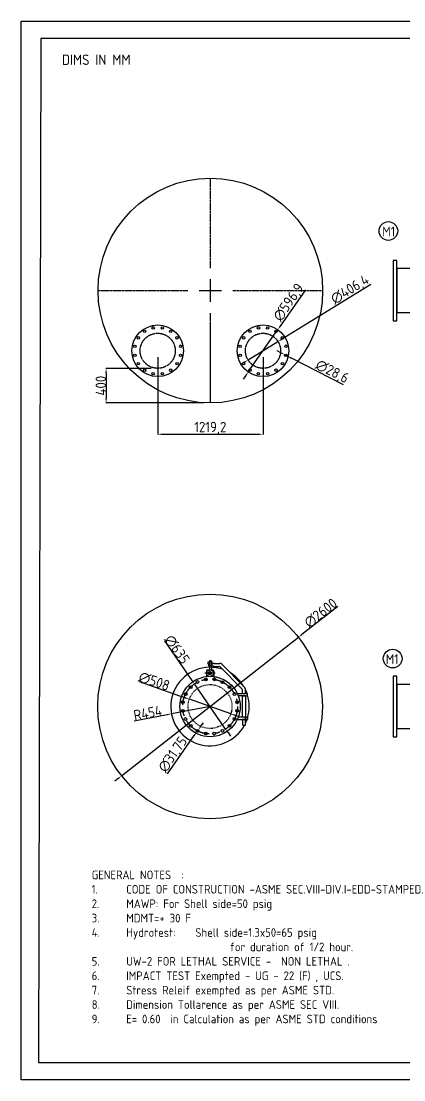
# Model space of a CAD drawing. Header units: inches. Extents: x 46059 to 66274, y -33 to 12215.
# Drawn here: x 46059 to 50489, y -33 to 12215 of the extents above; entities that cross this region are included whole.
import ezdxf

# ---------------------------------------------------------------- set-up
doc = ezdxf.new("R2010")
doc.units = ezdxf.units.IN
doc.header["$LTSCALE"] = 40
doc.header["$MEASUREMENT"] = 0
for name, pattern in [('ACAD_ISO02W100', [15, 12, -3]), ('ACAD_ISO03W100', [30, 12, -18]), ('CENTER', [50.8, 31.75, -6.35, 6.35, -6.35]), ('CENTER2', [1.125, 0.75, -0.125, 0.125, -0.125])]:
    doc.linetypes.add(name, pattern=pattern)
doc.layers.add('fitting', color=7, linetype='CENTER2')
doc.styles.get("Standard").update_dxf_attribs({"font": 'isocp.shx', "height": 120, "bigfont": '@extfont2.shx'})
doc.dimstyles.new('ISO-25', dxfattribs={"dimtxt": 120, "dimasz": 50, "dimexe": 1.25, "dimexo": 75, "dimtad": 1, "dimtxsty": 'Standard', "dimcen": 0, "dimclrd": 1, "dimclre": 1, "dimclrt": 1, "dimazin": 0, "dimtfac": 1, "dimtmove": 0, "dimatfit": 3, "dimfxl": 1, "dimtfillclr": 1, "dimarcsym": 0})

# ---------------------------------------------------------------- blocks, each defined once
blk = doc.blocks.new('*U31')
at = {"color": 0, "linetype": 'CENTER2', "transparency": 16777216}
for p, q in [((0, 260), (0, 1300.12)), ((-1300.12, 0), (-260, 0)), ((260, 0), (1300.12, 0)), ((0, -1300.12), (0, -260))]:
    blk.add_line(p, q, dxfattribs=at)
at = {"color": 0, "linetype": 'Continuous', "transparency": 16777216}
for p, q in [((0, -130), (0, 130)), ((-130, 0), (130, 0))]:
    blk.add_line(p, q, dxfattribs=at)
blk = doc.blocks.new('*D68')
at = {"color": 1, "lineweight": -2, "transparency": 16777216}
for p, q in [((47640, 8327), (47640, 7435)), ((48859, 8327), (48859, 7435)), ((47690, 7436), (48809, 7436))]:
    blk.add_line(p, q, dxfattribs=at)
at = {"color": 1, "transparency": 16777216}
for points in [[(47690, 7444), (47690, 7428), (47640, 7436)], [(48809, 7444), (48809, 7428), (48859, 7436)]]:
    blk.add_solid(points, dxfattribs=at)
at = {"layer": 'Defpoints', "color": 0, "transparency": 16777216}
for p in [(47640, 8402), (48859, 8402), (48859, 7436)]:
    blk.add_point(p, dxfattribs=at)
at = {"color": 1, "transparency": 16777216, "insert": (48249, 7506), "char_height": 120, "attachment_point": 5}
blk.add_mtext('1219,2', dxfattribs=at)
blk = doc.blocks.new('*D69')
at = {"color": 1, "lineweight": -2, "transparency": 16777216}
for p, q in [((50108, 9169), (49074, 8534)), ((48686, 8295), (49032, 8508)), ((48643, 8269), (48600, 8243))]:
    blk.add_line(p, q, dxfattribs=at)
at = {"color": 1, "transparency": 16777216}
for points in [[(49070, 8541), (49079, 8527), (49032, 8508)], [(48639, 8276), (48647, 8262), (48686, 8295)]]:
    blk.add_solid(points, dxfattribs=at)
at = {"layer": 'Defpoints', "color": 0, "transparency": 16777216}
for p in [(49032, 8508), (48686, 8295)]:
    blk.add_point(p, dxfattribs=at)
at = {"color": 1, "transparency": 16777216, "insert": (49869, 9104), "char_height": 120, "attachment_point": 5, "rotation": 31.5611}
blk.add_mtext('∅406,4', dxfattribs=at)
blk = doc.blocks.new('*D48')
at = {"color": 1, "lineweight": -2, "transparency": 16777216}
for p, q in [((47565, 8198), (47040, 8198)), ((47042, 8148), (47042, 7848)), ((48174, 7798), (47040, 7798))]:
    blk.add_line(p, q, dxfattribs=at)
at = {"color": 1, "transparency": 16777216}
for points in [[(47033, 8148), (47050, 8148), (47042, 8198)], [(47033, 7848), (47050, 7848), (47042, 7798)]]:
    blk.add_solid(points, dxfattribs=at)
at = {"layer": 'Defpoints', "color": 0, "transparency": 16777216}
for p in [(47640, 8198), (47042, 7798), (48249, 7798)]:
    blk.add_point(p, dxfattribs=at)
at = {"color": 1, "transparency": 16777216, "insert": (46981, 7998), "char_height": 120, "attachment_point": 5, "rotation": 90}
blk.add_mtext('400', dxfattribs=at)
blk = doc.blocks.new('*D70')
at = {"color": 1, "lineweight": -2, "transparency": 16777216}
for p, q in [((47425, 4574), (47959, 4387)), ((48485, 4202), (48006, 4370)), ((48532, 4186), (48579, 4169))]:
    blk.add_line(p, q, dxfattribs=at)
at = {"color": 1, "transparency": 16777216}
for points in [[(47961, 4395), (47956, 4379), (48006, 4370)], [(48535, 4193), (48529, 4178), (48485, 4202)]]:
    blk.add_solid(points, dxfattribs=at)
at = {"layer": 'Defpoints', "color": 0, "transparency": 16777216}
for p in [(48006, 4370), (48485, 4202)]:
    blk.add_point(p, dxfattribs=at)
at = {"color": 1, "transparency": 16777216, "insert": (47599, 4577), "char_height": 120, "attachment_point": 5, "rotation": 340.6636}
blk.add_mtext('∅508', dxfattribs=at)
blk = doc.blocks.new('*U32')
at = {"ltscale": 0.25}
blk.add_circle((0, 0), 15.9, dxfattribs=at)
blk = doc.blocks.new('*U33')
at = {"color": 0, "linetype": 'ByBlock', "lineweight": -2, "transparency": 16777216}
for p, rotation in [((25789, 6528), 35.99999999999999), ((25877, 6574), 17.99999999999999), ((26074, 6574), 342.0000000000001), ((26162, 6528), 324), ((25673, 6370), 72), ((25719, 6458), 54), ((26232, 6458), 306), ((26277, 6370), 288), ((25658, 6272), 90), ((26293, 6272), 270), ((25673, 6173), 108), ((26277, 6173), 252), ((25719, 6085), 126), ((25789, 6015), 144), ((26162, 6015), 216), ((26232, 6085), 234), ((25877, 5970), 162.0000000000001), ((25975, 5954), 180), ((26074, 5970), 198)]:
    blk.add_blockref('*U32', p, dxfattribs=dict(at, rotation=rotation))
blk.add_blockref('*U32', (25975, 6589), dxfattribs=at)
blk = doc.blocks.new('*D71')
at = {"color": 1, "lineweight": -2, "transparency": 16777216}
for p, q in [((47369, 4122), (47750, 4193)), ((48245, 4286), (47799, 4202))]:
    blk.add_line(p, q, dxfattribs=at)
at = {"color": 1, "transparency": 16777216}
blk.add_solid([(47748, 4201), (47752, 4185), (47799, 4202)], dxfattribs=at)
at = {"layer": 'Defpoints', "color": 0, "transparency": 16777216}
for p in [(47799, 4202), (48245, 4286)]:
    blk.add_point(p, dxfattribs=at)
at = {"color": 1, "transparency": 16777216, "insert": (47524, 4212), "char_height": 120, "attachment_point": 5, "rotation": 10.6343}
blk.add_mtext('R454', dxfattribs=at)
blk = doc.blocks.new('*D72')
at = {"color": 1, "lineweight": -2, "transparency": 16777216}
for p, q in [((48139, 4057), (48168, 4098)), ((47753, 3509), (48063, 3949)), ((48110, 4016), (48092, 3990))]:
    blk.add_line(p, q, dxfattribs=at)
at = {"color": 1, "transparency": 16777216}
for points in [[(48132, 4062), (48146, 4052), (48110, 4016)], [(48056, 3954), (48070, 3945), (48092, 3990)]]:
    blk.add_solid(points, dxfattribs=at)
at = {"layer": 'Defpoints', "color": 0, "transparency": 16777216}
for p in [(48092, 3990), (48110, 4016)]:
    blk.add_point(p, dxfattribs=at)
at = {"color": 1, "transparency": 16777216, "insert": (47821, 3726), "char_height": 120, "attachment_point": 5, "rotation": 54.8603}
blk.add_mtext('∅31,75', dxfattribs=at)
blk = doc.blocks.new('*D73')
at = {"color": 1, "lineweight": -2, "transparency": 16777216}
for p, q in [((47719, 5047), (48036, 4588)), ((48426, 4025), (48065, 4547)), ((48454, 3984), (48483, 3943))]:
    blk.add_line(p, q, dxfattribs=at)
at = {"color": 1, "transparency": 16777216}
for points in [[(48043, 4593), (48029, 4584), (48065, 4547)], [(48461, 3989), (48448, 3979), (48426, 4025)]]:
    blk.add_solid(points, dxfattribs=at)
at = {"layer": 'Defpoints', "color": 0, "transparency": 16777216}
for p in [(48065, 4547), (48426, 4025)]:
    blk.add_point(p, dxfattribs=at)
at = {"color": 1, "transparency": 16777216, "insert": (47863, 4946), "char_height": 120, "attachment_point": 5, "rotation": 304.6763}
blk.add_mtext('∅635', dxfattribs=at)
blk = doc.blocks.new('*U34')
blk.add_circle((0, 0), 14.3)
blk = doc.blocks.new('*U35')
at = {"color": 0, "linetype": 'ByBlock', "lineweight": -2, "transparency": 16777216}
for p, rotation in [((19798, 9816), 45.00000000000001), ((19885, 9874), 22.49999999999999), ((20092, 9874), 337.5000000000001), ((20180, 9816), 315), ((19739, 9728), 67.5), ((20238, 9728), 292.5000000000001), ((19719, 9625), 90), ((20259, 9625), 270), ((19739, 9522), 112.5), ((19798, 9434), 135), ((20180, 9434), 225), ((20238, 9522), 247.5), ((19885, 9376), 157.5), ((19989, 9355), 180), ((20092, 9376), 202.5)]:
    blk.add_blockref('*U34', p, dxfattribs=dict(at, rotation=rotation))
blk.add_blockref('*U34', (19989, 9895), dxfattribs=at)
blk = doc.blocks.new('*U36')
blk.add_circle((0, 0), 14.3)
blk = doc.blocks.new('*U37')
at = {"color": 0, "linetype": 'ByBlock', "lineweight": -2, "transparency": 16777216}
for p, rotation in [((19798, 9816), 45.00000000000001), ((19885, 9874), 22.49999999999999), ((20092, 9874), 337.5000000000001), ((20180, 9816), 315), ((19739, 9728), 67.5), ((20238, 9728), 292.5000000000001), ((19719, 9625), 90), ((20259, 9625), 270), ((19739, 9522), 112.5), ((19798, 9434), 135), ((20180, 9434), 225), ((20238, 9522), 247.5), ((19885, 9376), 157.5), ((19989, 9355), 180), ((20092, 9376), 202.5)]:
    blk.add_blockref('*U36', p, dxfattribs=dict(at, rotation=rotation))
blk.add_blockref('*U36', (19989, 9895), dxfattribs=at)
blk = doc.blocks.new('*D74')
at = {"color": 1, "lineweight": -2, "transparency": 16777216}
for p, q in [((49351, 9105), (49058, 8687)), ((48688, 8157), (49030, 8646)), ((48659, 8116), (48630, 8075))]:
    blk.add_line(p, q, dxfattribs=at)
at = {"color": 1, "transparency": 16777216}
for points in [[(49052, 8692), (49065, 8682), (49030, 8646)], [(48652, 8121), (48666, 8111), (48688, 8157)]]:
    blk.add_solid(points, dxfattribs=at)
at = {"layer": 'Defpoints', "color": 0, "transparency": 16777216}
for p in [(49030, 8646), (48688, 8157)]:
    blk.add_point(p, dxfattribs=at)
at = {"color": 1, "transparency": 16777216, "insert": (49162, 8957), "char_height": 120, "attachment_point": 5, "rotation": 55.0351}
blk.add_mtext('∅596,9', dxfattribs=at)
blk = doc.blocks.new('*D75')
at = {"color": 1, "lineweight": -2, "transparency": 16777216}
for p, q in [((49066, 8378), (49022, 8401)), ((49111, 8355), (49136, 8342)), ((49790, 8007), (49181, 8320))]:
    blk.add_line(p, q, dxfattribs=at)
at = {"color": 1, "transparency": 16777216}
for points in [[(49070, 8386), (49062, 8371), (49111, 8355)], [(49184, 8327), (49177, 8312), (49136, 8342)]]:
    blk.add_solid(points, dxfattribs=at)
at = {"layer": 'Defpoints', "color": 0, "transparency": 16777216}
for p in [(49111, 8355), (49136, 8342)]:
    blk.add_point(p, dxfattribs=at)
at = {"color": 1, "transparency": 16777216, "insert": (49656, 8154), "char_height": 120, "attachment_point": 5, "rotation": 332.8443}
blk.add_mtext('∅28,6', dxfattribs=at)
blk = doc.blocks.new('*D67')
at = {"color": 1, "lineweight": -2, "transparency": 16777216}
for p, q in [((49724, 5445), (49308, 5119)), ((47222, 3484), (49269, 5088)), ((47183, 3453), (47143, 3423))]:
    blk.add_line(p, q, dxfattribs=at)
at = {"color": 1, "transparency": 16777216}
for points in [[(49303, 5126), (49313, 5112), (49269, 5088)], [(47178, 3460), (47188, 3447), (47222, 3484)]]:
    blk.add_solid(points, dxfattribs=at)
at = {"layer": 'Defpoints', "color": 0, "transparency": 16777216}
for p in [(49269, 5088), (47222, 3484)]:
    blk.add_point(p, dxfattribs=at)
at = {"color": 1, "transparency": 16777216, "insert": (49526, 5367), "char_height": 120, "attachment_point": 5, "rotation": 38.0872}
blk.add_mtext('∅2600', dxfattribs=at)

msp = doc.modelspace()

# ---------------------------------------------------------------- linework, layer by layer
msp.add_line((48249.136, 7798.406), (48249.136, 8648.406))
at = {"ltscale": 0.25}
for p, q in [((48262.86, 4777.937), (48227.86, 4777.937)), ((48256.225, 4813.407), (48239.7, 4813.407)), ((48239.7, 4813.407), (48239.7, 4802.937)), ((48244.391, 4813.407), (48260.916, 4813.407)), ((48260.916, 4813.407), (48260.916, 4802.937)), ((48294.296, 4785.437), (48355.36, 4785.437)), ((48202.86, 4698.013), (48202.86, 4632.842)), ((48202.86, 4672.218), (48211.599, 4697.996)), ((48202.86, 4672.218), (48210.056, 4648.523)), ((48211.599, 4697.996), (48236.655, 4707.471)), ((48213.865, 4708.999), (48276.856, 4708.999)), ((48262.86, 4757.937), (48221.827, 4757.937)), ((48239.7, 4757.974), (48239.7, 4708.999)), ((48277.609, 4696.967), (48252.86, 4707.218)), ((48260.916, 4757.974), (48260.916, 4708.999)), ((48287.86, 4672.218), (48277.609, 4696.967)), ((48287.86, 4672.218), (48277.609, 4647.469)), ((48287.86, 4698.013), (48287.86, 4632.842)), ((48294.296, 4750.437), (48345.312, 4750.437)), ((48361.46, 4744.338), (48614.529, 4491.269)), ((48380.109, 4775.186), (48644.359, 4510.936)), ((48210.056, 4648.523), (48234.473, 4637.505)), ((48277.609, 4647.469), (48252.86, 4637.218)), ((48560.758, 4436.187), (48679.61, 4436.187)), ((48654.61, 4411.187), (48571.475, 4411.187)), ((48619.61, 4436.187), (48619.61, 4481.817)), ((48654.61, 4436.187), (48654.61, 4486.187)), ((48654.61, 4486.187), (48654.61, 4486.187)), ((48654.61, 4411.187), (48679.61, 4411.187)), ((48679.61, 4411.187), (48679.61, 4436.187)), ((48560.758, 4136.187), (48654.61, 4136.187)), ((48654.61, 4161.187), (48571.475, 4161.187)), ((48619.61, 4071.19), (48654.61, 4071.19))]:
    msp.add_line(p, q, dxfattribs=at)
at = {"linetype": 'ACAD_ISO02W100', "ltscale": 0.05}
for p, q in [((48239.7, 4802.937), (48239.7, 4757.937)), ((48260.916, 4802.937), (48260.916, 4757.937))]:
    msp.add_line(p, q, dxfattribs=at)
at = {"linetype": 'CENTER', "ltscale": 0.25}
msp.add_line((48303.299, 4672.218), (48184.053, 4672.218), dxfattribs=at)
at = {"linetype": 'ACAD_ISO03W100', "ltscale": 0.25}
msp.add_line((48599.957, 4136.187), (48636.2, 4136.187), dxfattribs=at)
at = {"ltscale": 0.2}
for points in [[(66273.849, -32.751), (46058.872, -32.751), (46058.872, 12214.906), (66273.849, 12214.906)], [(48232.875, 4757.937), (48232.875, 4757.937), (48232.875, 4777.937), (48232.875, 4777.937)]]:
    msp.add_lwpolyline(points, close=True, dxfattribs=at)
for points in [[(66101.226, 12016.071), (46286.338, 12016.071), (46259.194, 167.288), (66074.083, 167.288)], [(50366.084, 8749.156), (50408.984, 8749.156), (50408.984, 9447.656), (50366.084, 9447.656)], [(50366.084, 3936.937), (50408.984, 3936.937), (50408.984, 4635.437), (50366.084, 4635.437)]]:
    msp.add_lwpolyline(points, close=True)
for points in [[(50618.621, 9352.406), (50408.984, 9352.406), (50408.984, 8844.406), (50618.621, 8844.406)], [(50618.621, 4540.187), (50408.984, 4540.187), (50408.984, 4032.187), (50618.621, 4032.187)]]:
    msp.add_lwpolyline(points)
at = {"ltscale": 0.25}
for points in [[(48221.827, 4802.937), (48268.08, 4802.937), (48268.036, 4778.699), (48221.827, 4777.937)], [(48619.61, 4411.187), (48654.61, 4411.187), (48654.61, 4161.187), (48619.61, 4161.187)], [(48619.61, 4071.19), (48654.61, 4071.19), (48654.61, 4136.187), (48619.61, 4136.187)], [(48654.61, 4161.187), (48679.61, 4161.187), (48679.61, 4136.187), (48654.61, 4136.187)]]:
    msp.add_lwpolyline(points, close=True, dxfattribs=at)
for centre, radius in [((48249.136, 9098.406), 1300), ((50309.548, 9787.477), 108.086), ((47639.536, 8401.606), 298.45), ((48858.736, 8401.606), 298.45), ((50359.599, 4840.502), 108.086)]:
    msp.add_circle(centre, radius)
at = {"ltscale": 0.2}
msp.add_circle((48245.36, 4286.187), 1300, dxfattribs=at)
at = {"linetype": 'ACAD_ISO02W100', "ltscale": 0.25}
msp.add_circle((48243.676, 4672.218), 17.5, dxfattribs=at)
at = {"ltscale": 0.25}
for centre, radius in [((48243.676, 4672.218), 9.5), ((48245.36, 4286.187), 349.25)]:
    msp.add_circle(centre, radius, dxfattribs=at)
at = {"linetype": 'ACAD_ISO03W100', "ltscale": 0.01}
msp.add_circle((48245.36, 4286.187), 254, dxfattribs=at)
at = {"ltscale": 0.25}
for centre, radius, start, end in [((48254.927, 4849.798), 72.297, 276.2997126, 293.1411001), ((48294.921, 4752.83), 32.613, 91.0979155, 110.7998937), ((48355.36, 4750.437), 35, 45, 90), ((48215.002, 4696.855), 12.197, 95.3504955, 174.5538982), ((48254.927, 4686.077), 72.297, 66.8588999, 83.7002874), ((48275.719, 4696.855), 12.197, 354.5538982, 84.6495045), ((48294.921, 4783.045), 32.613, 249.2001063, 268.9020845), ((48344.65, 4724.26), 26.186, 50.0628646, 88.5514474), ((48606.541, 4480.882), 13.103, 355.9119521, 52.4358622), ((48619.61, 4486.187), 35, 0, 45)]:
    msp.add_arc(centre, radius, start, end, dxfattribs=at)
at = {"ltscale": 0.01}
for start, end in [(91.199008, 331.734206), (71.5689666, 90.0727912), (31.2854969, 58.7145031), (19.2928417, 25.653097), (343.0378711, 16.9621289), (334.346903, 340.7071583)]:
    msp.add_arc((48245.36, 4286.187), 454, start, end, dxfattribs=at)
at = {"layer": 'fitting'}
for centre in [(47639.536, 8401.606), (48858.736, 8401.606)]:
    msp.add_circle(centre, 203.2, dxfattribs=at)
at = {"layer": 'fitting', "linetype": 'CENTER', "ltscale": 0.25}
msp.add_circle((48245.36, 4286.187), 317.5, dxfattribs=at)

# ---------------------------------------------------------------- block references
at = {"linetype": 'CENTER2'}
msp.add_blockref('*U31', (48249.136, 9098.406), dxfattribs=at)
for name, p, rotation in [('*U35', (29912.555, -4937.97), 11.25), ('*U37', (31131.755, -4937.97), 11.25), ('*U33', (23570.799, -5971.64), 9)]:
    msp.add_blockref(name, p, dxfattribs=dict(rotation=rotation))

# ---------------------------------------------------------------- texts
msp.add_text('DIMS IN MM', height=120).set_placement((46531.662, 11709.035))
at = {"lineweight": 9, "insert": (46875.325, 2388.335), "char_height": 100, "width": 4509.3929, "attachment_point": 1}
msp.add_mtext('GENERAL NOTES  :\\P1.^ICODE OF CONSTRUCTION -ASME SEC.VIII-DIV.I-EDD-STAMPED.\\P2.^IMAWP: For Shell side=50 psig  \\P3.^IMDMT=+ 30 F\\P4.^IHydrotest:^IShell side=1.3x50=65 psig \\P^I^I^I^Ifor duration of 1/2 hour. \\P5.^IUW-2 FOR LETHAL SERVICE -  NON LETHAL .\\P6.^IIMPACT TEST Exempted - UG - 22 (F) , UCS. \\P7.^IStress Releif exempted as per ASME STD.\\P8.^IDimension Tollarence as per ASME SEC VIII.\\P9.^IE= 0.60  in Calculation as per ASME STD conditions', dxfattribs=at)
at = {"layer": 'fitting'}
for p in [(50238.929, 9725.628), (50279.233, 4778.653)]:
    msp.add_text('M1', height=112.5, dxfattribs=at).set_placement(p)

# ---------------------------------------------------------------- dimensions: what is measured, and where the dimension line sits
for p1, p2, picture, middle in [((48685.592, 8295.249), (49031.879, 8507.962), '*D69', (49905.131, 9044.374)), ((49110.726, 8355.478), (49136.173, 8342.424), '*D75', (49624.276, 8092.051)), ((47222.166, 3484.269), (49268.555, 5088.105), '*D67', (49563.275, 5319.089)), ((48425.999, 4025.082), (48064.722, 4547.293), '*D73', (47812.83, 4911.392)), ((48485.032, 4202.084), (48005.688, 4370.29), '*D70', (47578.714, 4520.119)), ((48110.356, 4016.275), (48092.081, 3990.311), '*D72', (47877.846, 3685.934))]:
    dim = msp.add_diameter_dim_2p(p1=p1, p2=p2, dimstyle='ISO-25')
    dim.commit()
    dim.dimension.update_dxf_attribs({"geometry": picture, "text_midpoint": middle, "dimtype": 163})
dim = msp.add_diameter_dim_2p(p1=(48687.701, 8157.025), p2=(49029.77, 8646.187), dimstyle='ISO-25')
dim.commit()
dim.dimension.update_dxf_attribs({"geometry": '*D74', "text_midpoint": (49161.925, 8956.613)})
dim = msp.add_linear_dim(base=(48858.736, 7436.046), p1=(47639.536, 8401.606), p2=(48858.736, 8401.606), dimstyle='ISO-25')
dim.commit()
dim.dimension.update_dxf_attribs({"geometry": '*D68', "text_midpoint": (48249.136, 7505.682)})
dim = msp.add_linear_dim(base=(47041.734, 7798.406), p1=(47639.536, 8198.406), p2=(48249.136, 7798.406), angle=90, dimstyle='ISO-25')
dim.commit()
dim.dimension.update_dxf_attribs({"geometry": '*D48', "text_midpoint": (46981.109, 7998.406)})
dim = msp.add_radius_dim(center=(48245.36, 4286.187), mpoint=(47799.158, 4202.406), dimstyle='ISO-25')
dim.commit()
dim.dimension.update_dxf_attribs({"geometry": '*D71', "text_midpoint": (47523.959, 4212.418)})

doc.saveas('drawing.dxf')
